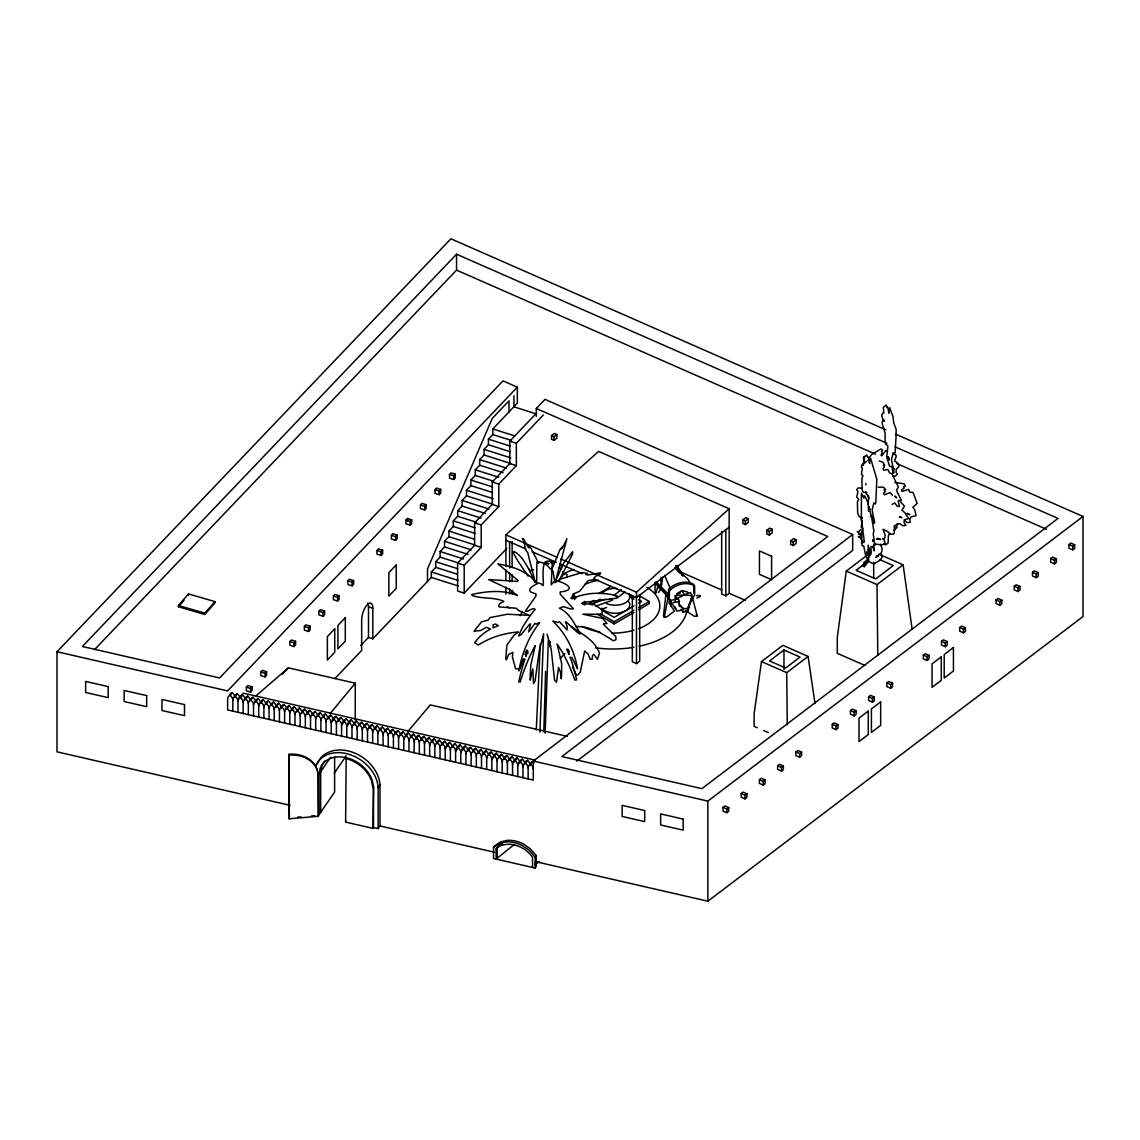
<?xml version="1.0" encoding="UTF-8"?>
<svg xmlns="http://www.w3.org/2000/svg" width="1140" height="1140" viewBox="0 0 1140 1140"><rect width="100%" height="100%" fill="white"/><g stroke="black" fill="none" stroke-linecap="round" stroke-linejoin="round"><path stroke-width="1.5" d="M346.19 757.673L345.605 822.111L372.937 828.381L373.507 827.54L373.507 786.914L372.267 780.501A29.412 22.316 34.6 0 0 346.19 757.673A29.412 22.316 34.6 0 0 320.112 768.517L318.858 774.373L318.858 815L320.682 812.35L320.682 771.723L321.936 765.881A29.412 22.316 34.5 0 1 324.815 761.021M535.116 868.039L535.116 857.081L536.199 855.513L530.271 848.73L523.246 843.942A27.203 20.634 34.5 0 0 507.571 840.337L500.546 841.904L494.618 845.966L493.534 847.533L493.534 858.491L535.116 868.039L536.199 866.471L536.199 855.513M677.288 599.341L675.265 595.65L684.527 594.938L692.123 595.65L691.61 596.861M545.134 733.177L548.326 640.181L550.492 642.319M861.954 542.783L862.125 540.716L862.909 542.341L862.952 541.286L863.393 542.526L864.362 541.899L861.341 518.429L861.441 493.193L863.878 498.166L864.02 495.943L864.847 496.028L868.224 503.068L868.566 511.247L870.034 511.347L871.53 516.591L873.881 531.026L873.197 534.005L874.993 545.162L873.81 544.535L874.266 550.876L872.585 546.317L871.587 547.1L871.145 546.416L870.931 554.382L868.124 545.105L868.723 560.695L865.688 555.821L863.721 545.932L862.182 545.704L861.512 541.928L861.954 542.783L861.712 531.497L862.752 528.461L861.227 527.15L862.168 520.766L861.156 519.84L862.196 517.218M543.823 731.794L545.59 671.546M539.933 732.08L543.581 633.712L539.263 650.812L535.045 681.207L533.491 683.487L532.836 668.866L530.243 680.167L530.186 676.248L530.755 665.204L535.23 645.611A77.164 21.874 -75.5 0 0 520.125 682.019L518.814 682.005A51.314 14.535 -75.5 0 1 524.97 659.077L523.531 659.618L518.8 670.904C522.02 653.534 528.632 636.647 539.705 622.611L535.757 624.207L534.945 623.338L528.718 631.945L530.471 623.851L529.601 624.293L521.208 634.581L518.686 635.963C522.049 626.459 529.615 615.999 535.216 609.259L532.793 608.689L527.321 611.297L525.255 611.24L535.928 596.106L536.014 593.969L530.67 592.03C526.609 588.497 535.871 584.336 538.778 583.01L541.628 584.107C545.946 592.016 540.075 565.355 545.59 562.761L547.613 563.003L548.312 564.385L548.725 563.417M536.27 729.885L540.317 643.943M566.765 577.681L566.951 574.375L563.972 573.634L559.469 579.932L572.551 554.026L572.608 551.746L563.716 562.946L555.494 581.229L566.922 538.736L562.305 548.112L561.436 548.953L562.148 546.943L560.139 549.238L551.29 570.712M860.828 539.291L860.914 538.294L858.349 536.57L859.945 536.755L860.629 534.389M863.393 465.12L864.319 459.819L863.322 457.724L864.362 456.299M691.039 598.628L687.904 611.14L682.846 612.109L683.273 608.489L679.483 604.599L678.186 601.521M687.904 611.14L689.586 602.661M870.989 552.316L846.265 571.083L837.287 637.403L837.287 653.32L864.818 665.418M666.33 595.878L666.017 593.156L663.48 615.914L664.321 617.367L666.843 616.882L674.424 611.083L669.38 603.345L669.836 600.096M814.972 703.565L808.118 656.441L782.881 645.354L761.477 661.585L754.124 713.825L754.124 726.365L757.288 727.748M661.214 587.072L662.739 576.997M664.321 617.367L668.425 595.365M696.326 595.678C703.808 594.795 699.433 597.089 696.868 598.044M691.011 598.985L691.809 596.505M897.351 523.502L895.256 529.487L893.917 530.528M550.734 645.582L550.292 647.064L549.28 641.649M523.388 658.806L519.783 668.938L515.579 668.738L512.373 656.783L512.943 652.379L508.625 654.517L506.374 659.889L505.79 658.82L506.93 645.083L513.926 635.393L518.273 632.016A77.164 61.56 3.7 0 0 478.33 645.041L474.668 642.846A51.314 40.926 3.7 0 1 490.514 629.081L486.509 627.257L480.738 630.463L474.012 631.232L481.622 621.77L488.091 620.146L489.901 617.624L507.414 614.232L529.43 615.386L518.529 610.513L516.206 608.247L499.377 606.908L498.607 606.01L499.577 603.716L503.809 601.379C493.919 596.761 482.605 599.227 472.445 595.593L471.703 594.481C486.695 591.289 502.854 589.38 517.46 595.536L509.409 589.366L488.604 579.533L517.418 581.414L518.273 580.616L497.995 563.986C512.33 566.267 527.578 571.168 536.655 583.153L536.869 562.006C542.013 561.478 547.314 564.5 550.078 568.789L551.147 568.433L553.142 571.653L554.809 582.74M525.084 654.274L526.751 649.871M520.196 615.728L522.32 611.524M544.264 563.844L545.333 561.778L545.818 562.747L546.872 561.308L549.651 560.937L552.23 563.587L551.233 584.792L553.342 582.298L557.317 581.015C566.11 583.096 577.439 590.064 560.21 591.959L560.153 594.111L573.477 608.789L570.655 608.974L563.417 606.651L559.412 608.176C569.872 612.907 574.532 624.421 580.459 633.413L580.061 634.096L577.139 632.159L566.523 622.241L565.369 621.856L567.193 626.615L567.122 629.921L559.327 621.585L558.144 622.511L552.886 621.115C566.181 633.883 574.517 650.855 577.51 668.753L571.981 657.609L570.043 657.139A51.314 19.964 74.3 0 1 576.598 679.967L574.817 680.053A77.164 30.025 74.3 0 0 557.147 644.1L561.678 663.665L561.578 674.795L561.179 678.77L560.41 672.101L558.543 667.484L556.491 682.304L554.553 680.081L551.247 649.601L547.1 634.125M687.819 607.706L694.645 594.653L694.645 585.946A19.309 14.963 -29.9 0 0 669.365 590.805L669.38 603.345M512.131 592.643L512.829 591.404M862.424 465.063L863.621 462.954L864.519 463.125L864.035 457.397L866.756 454.96L867.611 457.539L868.324 456.983L869.649 463.495L869.592 457.995L870.76 458.75L876.831 479.37L875.834 502.441L875.278 504.051L873.824 502.811L872.114 509.965L874.665 522.776L873.924 522.206L873.91 523.16L872.513 516.463L870.319 516.477M564.813 653.462L560.267 658.535M658.45 592.558L660.972 588.796M576.826 761.178L852.663 550.421L852.663 534.503L545.02 399.356L536.299 408.462L827.726 536.484L533.292 761.05L533.292 780.073L227.615 709.935L227.615 698.948A6.398 4.859 34.5 0 1 230.223 695.357L232.104 692.564A6.398 4.859 34.5 0 1 234.712 696.968A6.398 4.859 34.5 0 1 237.305 693.79A6.398 4.859 34.5 0 1 239.913 698.564A6.398 4.859 34.5 0 1 242.492 694.972A6.398 4.859 34.5 0 1 245.1 699.76A6.398 4.859 34.5 0 1 247.665 696.155A6.398 4.859 34.5 0 1 250.244 700.53A6.398 4.859 34.5 0 1 252.852 697.352M237.291 693.761L235.382 696.526A6.398 4.859 34.5 0 1 238.018 701.328L237.975 712.315M242.478 694.944L240.569 697.709A6.398 4.859 34.5 0 0 237.946 701.314M243.162 713.498L243.162 702.511A6.398 4.859 34.5 0 1 245.77 698.934L247.651 696.141M248.335 714.68L248.335 703.708A6.398 4.859 34.5 0 1 250.942 700.117L252.838 697.324A6.398 4.859 34.5 0 1 255.46 702.14A6.398 4.859 34.5 0 1 258.039 698.535M253.522 715.877L253.522 704.891A6.398 4.859 34.5 0 1 256.13 701.299L258.011 698.521M258.709 717.06L258.709 706.087A6.398 4.859 34.5 0 1 261.317 702.497L263.197 699.703A6.398 4.859 34.5 0 1 265.82 704.52A6.398 4.859 34.5 0 1 268.399 700.915A6.398 4.859 34.5 0 1 270.978 705.289M268.385 700.886L266.475 703.665A6.398 4.859 34.5 0 1 269.097 708.467L269.068 719.44M269.026 708.453A6.398 4.859 34.5 0 1 271.676 704.876L273.557 702.083A6.398 4.859 34.5 0 1 276.193 706.885M274.213 709.636A6.398 4.859 34.5 0 1 276.849 706.059L278.744 703.266A6.398 4.859 34.5 0 1 281.366 708.082M286.553 709.265A6.398 4.859 34.5 0 0 283.903 704.477L282.022 707.228A6.398 4.859 34.5 0 1 284.644 712.03L284.615 723.002M284.572 712.016A6.398 4.859 34.5 0 1 287.209 708.439L289.104 705.646A6.398 4.859 34.5 0 1 291.726 710.462M296.913 711.645A6.398 4.859 34.5 0 0 294.262 706.857L292.382 709.607A6.398 4.859 34.5 0 1 295.004 714.409L294.975 725.382M297.554 710.79L299.464 708.026A6.398 4.859 34.5 0 1 302.086 712.842A6.398 4.859 34.5 0 1 304.665 709.237A6.398 4.859 34.5 0 1 307.273 714.025M300.148 726.579L300.148 715.592A6.398 4.859 34.5 0 1 302.756 712.001L304.651 709.222M305.335 727.762L305.335 716.789A6.398 4.859 34.5 0 1 307.942 713.198L309.823 710.405A6.398 4.859 34.5 0 1 312.46 715.222A6.398 4.859 34.5 0 1 315.025 711.616M313.101 714.367L315.011 711.588A6.398 4.859 34.5 0 1 317.632 716.404A6.398 4.859 34.5 0 1 320.212 712.814L318.288 715.549A6.398 4.859 34.5 0 0 315.652 719.155L315.695 730.142M320.882 731.339L320.882 720.352A6.398 4.859 34.5 0 1 323.489 716.761L325.37 713.968A6.398 4.859 34.5 0 1 327.992 718.784A6.398 4.859 34.5 0 1 330.572 715.193A6.398 4.859 34.5 0 1 333.179 719.967L331.241 722.731L331.241 733.704M328.648 717.929L330.557 715.165M331.198 722.717A6.398 4.859 34.5 0 1 333.849 719.141L335.73 716.347A6.398 4.859 34.5 0 1 338.366 721.164M336.386 723.914A6.398 4.859 34.5 0 1 339.022 720.323L340.917 717.545A6.398 4.859 34.5 0 1 343.539 722.347M344.195 721.492L346.09 718.727A6.398 4.859 34.5 0 1 348.726 723.544L346.788 726.294L346.788 737.281M341.601 736.084L341.601 725.111A6.398 4.859 34.5 0 1 344.209 721.52A6.398 4.859 34.5 0 1 346.817 726.308A6.398 4.859 34.5 0 1 349.396 722.703L351.277 719.924A6.398 4.859 34.5 0 1 353.899 724.726M364.259 727.106A6.398 4.859 34.5 0 0 361.622 722.318A6.398 4.859 34.5 0 0 359.043 725.496A6.398 4.859 34.5 0 0 356.435 721.121L354.554 723.872A6.398 4.859 34.5 0 1 357.176 728.688L357.148 739.66M361.637 722.29L359.741 725.054A6.398 4.859 34.5 0 0 357.105 728.659M362.32 740.843L362.32 729.871A6.398 4.859 34.5 0 1 364.928 726.28L366.824 723.487A6.398 4.859 34.5 0 1 369.445 728.289A6.398 4.859 34.5 0 1 372.011 724.698M367.507 742.04L367.507 731.053A6.398 4.859 34.5 0 1 370.115 727.462L371.996 724.67A6.398 4.859 34.5 0 1 374.59 729.073A6.398 4.859 34.5 0 1 377.197 725.881L375.274 728.631A6.398 4.859 34.5 0 0 372.652 732.236L372.68 743.223M377.839 733.419A6.398 4.859 34.5 0 1 380.475 729.842L382.356 727.049A6.398 4.859 34.5 0 1 384.964 731.452A6.398 4.859 34.5 0 1 387.557 728.26M383.054 745.603L383.054 734.616A6.398 4.859 34.5 0 1 385.662 731.025L387.543 728.246A6.398 4.859 34.5 0 1 390.165 733.048A6.398 4.859 34.5 0 1 392.744 729.457A6.398 4.859 34.5 0 1 395.252 733.405M388.199 735.799A6.398 4.859 34.5 0 1 390.835 732.222L392.73 729.429M393.371 736.996A6.398 4.859 34.5 0 1 396.022 733.405L397.903 730.612A6.398 4.859 34.5 0 1 400.539 735.428M398.587 749.165L398.587 738.193A6.398 4.859 34.5 0 1 401.195 734.602L403.09 731.809A6.398 4.859 34.5 0 1 405.712 736.625M403.774 750.362L403.774 739.375A6.398 4.859 34.5 0 1 406.382 735.785L408.262 732.991A6.398 4.859 34.5 0 1 410.856 737.395A6.398 4.859 34.5 0 1 413.464 734.217A6.398 4.859 34.5 0 1 416.072 738.991M413.45 734.189L411.54 736.953A6.398 4.859 34.5 0 1 414.176 741.755L414.134 752.728M418.636 735.371L416.727 738.136A6.398 4.859 34.5 0 0 414.105 741.741M419.32 753.925L419.32 742.938A6.398 4.859 34.5 0 1 421.928 739.361L423.809 736.568A6.398 4.859 34.5 0 1 426.445 741.37A6.398 4.859 34.5 0 1 429.011 737.779A6.398 4.859 34.5 0 1 431.519 741.727M424.493 755.107L424.493 744.135A6.398 4.859 34.5 0 1 427.101 740.544L428.996 737.751M429.68 756.305L429.68 745.318A6.398 4.859 34.5 0 1 432.288 741.727L434.169 738.948M434.867 757.487L434.867 746.515A6.398 4.859 34.5 0 1 437.461 742.924L439.356 740.131A6.398 4.859 34.5 0 0 436.734 743.736A6.398 4.859 34.5 0 0 434.155 738.962M440.04 758.684L440.04 747.698A6.398 4.859 34.5 0 1 442.648 744.106L444.543 741.314A6.398 4.859 34.5 0 1 447.165 746.13L445.227 748.894L445.227 759.867M445.184 748.88A6.398 4.859 34.5 0 1 447.835 745.303L449.716 742.51M450.371 750.063A6.398 4.859 34.5 0 1 453.007 746.486L454.903 743.693A6.398 4.859 34.5 0 1 457.525 748.51M455.587 762.247L455.587 751.26L457.496 748.495A6.398 4.859 34.5 0 1 460.09 744.919A6.398 4.859 34.5 0 1 462.712 749.693M455.544 751.26A6.398 4.859 34.5 0 1 458.195 747.683L460.076 744.89M460.76 763.43L460.76 752.457A6.398 4.859 34.5 0 1 463.367 748.866L465.262 746.073M465.947 764.627L465.947 753.64A6.398 4.859 34.5 0 1 468.554 750.049L470.435 747.27A6.398 4.859 34.5 0 1 473.043 751.659A6.398 4.859 34.5 0 1 475.636 748.481A6.398 4.859 34.5 0 1 478.244 753.269A6.398 4.859 34.5 0 1 480.824 749.664A6.398 4.859 34.5 0 1 483.431 754.452M475.622 748.453L473.713 751.217A6.398 4.859 34.5 0 1 476.349 756.034L476.306 767.006M480.809 749.65L478.9 752.414A6.398 4.859 34.5 0 0 476.278 756.019M481.493 768.189L481.493 757.216A6.398 4.859 34.5 0 1 484.101 753.625L485.982 750.832A6.398 4.859 34.5 0 1 488.576 755.222A6.398 4.859 34.5 0 1 491.183 752.044M493.791 756.832A6.398 4.859 34.5 0 0 491.155 752.044L489.26 754.78A6.398 4.859 34.5 0 1 491.896 759.596A6.398 4.859 34.5 0 1 494.461 756.005L496.342 753.212A6.398 4.859 34.5 0 0 493.72 756.818L491.853 759.596L491.853 770.569M497.04 771.766L497.04 760.779A6.398 4.859 34.5 0 1 499.648 757.188L501.529 754.395A6.398 4.859 34.5 0 1 504.151 759.212A6.398 4.859 34.5 0 1 506.73 755.606A6.398 4.859 34.5 0 1 509.309 759.981A6.398 4.859 34.5 0 1 511.903 756.803A6.398 4.859 34.5 0 1 514.51 761.591M504.806 758.356L506.716 755.592M507.357 763.144A6.398 4.859 34.5 0 1 510.007 759.568L511.889 756.775M512.544 764.341A6.398 4.859 34.5 0 1 515.18 760.75L517.076 757.972A6.398 4.859 34.5 0 1 519.697 762.774M520.353 761.919L522.248 759.154A6.398 4.859 34.5 0 1 524.842 763.558M522.947 777.708L522.947 766.721A6.398 4.859 34.5 0 1 525.54 763.13L527.435 760.337A6.398 4.859 34.5 0 1 530.057 765.154M533.99 763.016A6.398 4.859 34.5 0 0 532.594 761.548L530.713 764.299A6.398 4.859 34.5 0 1 533.335 769.115M496.114 848.944L499.42 845.51L496.114 848.944L496.114 859.076L514.126 844.598M498.351 847.077L502.07 844.085M535.116 863.379L536.199 861.812L707.855 901.213L1083 616.569L1083 516.463L895.655 434.169M318.858 774.373L330.643 757.274M334.234 773.205L346.246 755.763M320.682 812.35L334.618 792.115L334.618 756.789M345.605 822.111L346.19 821.27M372.937 828.381L373.507 786.914M373.507 827.54L378.152 828.609L378.152 787.626L379.976 784.976A34.442 26.134 34.5 0 0 352.06 752.072A34.442 26.134 34.5 0 0 317.462 763.629M378.152 828.609L379.976 825.959L379.976 784.976M677.26 599.155L678.3 599.384M330.301 713.412L355.253 683.202L288.349 667.855L255.431 696.312M407.835 731.552L430.264 704.891L567.364 736.369M178.396 605.454L188.542 593.911L214.918 601.635L214.918 602.918L204.787 614.46L178.396 606.736L178.396 605.454L204.787 613.178L214.918 601.635M178.396 606.736L184.024 600.324M860.586 529.445L858.876 531.739L857.337 531.497L859.175 533.292L858.662 534.275L862.011 532.95M290.13 805.339L57 751.844L57 651.738L450.913 238.787L885.88 429.866M886.863 443.246L456.556 254.206L82.365 646.494L219.593 677.972L502.982 380.888L517.318 387.187L517.318 403.104L492.851 428.953L492.851 434.568L488.447 439.171L488.447 444.785L484.058 449.388L484.058 454.988L479.669 459.605L479.669 465.205L475.266 469.808L475.266 475.423L470.877 480.026L470.877 485.64L466.488 490.243L466.488 495.857L462.099 500.46L462.099 506.06L457.696 510.677L457.696 516.278L453.307 520.88L453.307 526.495L448.918 531.097L448.918 536.712L444.514 541.315L444.514 546.915L440.126 551.532L440.126 557.132L435.736 561.735L435.736 567.35L431.333 571.952L431.333 577.424L458.123 585.946M94.634 649.543L456.556 270.123L456.556 254.206M517.318 387.187L227.615 690.897L57 651.738M246.383 687.149L247.893 685.553L252.068 686.893L252.068 690.555L250.558 692.137L246.383 690.812L246.383 687.149L250.558 688.475L252.068 686.893M260.875 671.959L262.399 670.377L266.575 671.702L266.575 675.365L265.064 676.946L260.875 675.621L260.875 671.959L265.064 673.284L266.575 671.702M289.888 641.578L291.413 639.996L295.588 641.321L295.588 644.984L294.063 646.58L289.888 645.24L289.888 641.578L294.063 642.917L295.588 641.321M304.38 626.473L305.891 624.877L310.08 626.216L310.08 629.864L308.555 631.46L304.38 630.135L304.38 626.473L308.555 627.798L310.08 626.216M318.915 611.225L320.44 609.644L324.615 610.969L324.615 614.631L323.09 616.213L318.915 614.888L318.915 611.225L323.09 612.551L324.615 610.969M333.421 596.035L334.946 594.453L339.121 595.778L339.121 599.441L337.597 601.022L333.421 599.697L333.421 596.035L337.597 597.374L339.121 595.778M347.928 580.844L349.453 579.263L353.628 580.588L353.628 584.25L352.103 585.832L347.928 584.507L347.928 580.844L352.103 582.184L353.628 580.588M376.941 550.478L378.452 548.882L382.627 550.207L382.627 553.869L381.116 555.465L376.941 554.125L376.941 550.478L381.116 551.803L382.627 550.207M391.419 535.358L392.944 533.762L397.119 535.102L397.119 538.764L395.594 540.346L391.419 539.02L391.419 535.358L395.594 536.683L397.119 535.102M405.968 520.111L407.479 518.529L411.668 519.854L411.668 523.517L410.144 525.098L405.968 523.773L405.968 520.111L410.144 521.45L411.668 519.854M420.475 504.92L421.985 503.339L426.161 504.664L426.161 508.326L424.65 509.922L420.475 508.582L420.475 504.92L424.65 506.26L426.161 504.664M435.01 489.687L436.534 488.091L440.71 489.416L440.71 493.078L439.185 494.675L435.01 493.335L435.01 489.687L439.185 491.012L440.71 489.416M449.516 474.497L451.041 472.901L455.216 474.226L455.216 477.888L453.692 479.484L449.516 478.159L449.516 474.497L453.692 475.822L455.216 474.226M238.659 698.35L243.575 693.206L535.087 760.138M282.307 674.196L288.349 667.855M506.816 548.44L464.194 593.114L457.625 591.019L457.625 563.117L474.639 545.276L474.639 522.847L492.224 504.422L492.224 481.992L509.794 463.567L509.794 441.18L536.669 413.008M464.194 593.114L464.194 565.212L481.208 547.371L481.208 524.942L498.779 506.516L498.779 484.087L516.349 465.661L516.349 443.275L543.295 415.031M360.696 645.582L368.491 637.417L368.491 606.908A11.543 4.546 -72.4 0 0 367.75 602.975M334.79 678.642L361.665 650.47L361.665 619.961A11.543 4.546 -72.4 0 1 367.237 604.684A11.543 4.546 -72.4 0 1 372.809 608.276L372.809 638.785L368.491 637.417M372.809 638.785L431.547 577.211M894.928 529.145L897.265 527.008M505.889 566.267L505.889 534.845L598.586 451.383L729.173 508.739L729.173 593.284L725.824 595.821L721.677 593.997L721.677 531.411M632.33 595.736L632.33 661.798L636.476 663.623L636.476 592.202L729.173 508.739M493.534 847.533L499.463 843.472L506.488 841.904A27.203 20.634 34.5 0 1 522.177 845.51L529.202 850.298L535.116 857.081M621.314 589.622L614.432 595.066L618.193 597.26L625.076 591.817M889.913 533.278L888.388 535.629L888.131 542.968L885.752 544.863L883.742 543.709M852.663 534.503L561.892 756.533L701.87 788.652L1058.02 518.429L895.014 446.823M499.976 845.253L497.197 847.376L497.197 857.522M535.03 864.804L539.277 861.555M551.504 435.608L554.396 433.428L556.904 434.525L556.904 438.188L554.011 440.382L551.504 439.271L551.504 435.608L554.011 436.72L556.904 434.525M729.173 527.221L636.476 597.559L593.57 578.707M742.881 519.826L745.76 517.631L748.268 518.728L748.268 522.391L745.375 524.585L742.881 523.488L742.881 519.826L745.375 520.923L748.268 518.728M766.793 530.328L769.671 528.134L772.179 529.231L772.179 532.893L769.286 535.087L766.793 533.99L766.793 530.328L769.286 531.425L772.179 529.231M790.69 540.83L793.582 538.636L796.091 539.733L796.091 543.395L793.198 545.59L790.69 544.493L790.69 540.83L793.198 541.928L796.091 539.733M636.476 663.623L639.683 661.186L639.683 595.123M868.281 561.065L856.097 570.314L875.705 578.921L893.304 565.568L879.724 559.597M783.978 650L769.543 660.958L785.617 668.026L800.052 657.068L783.978 650L783.978 669.408M877.772 655.187L877.031 584.592L903.136 564.799L878.84 554.125M787.284 724.926L786.714 672.671L808.118 656.441M533.292 761.05L707.855 801.106L1083 516.463M777.665 765.738L779.575 764.299L783.38 765.966L783.38 769.614L781.47 771.068L777.665 769.4L777.665 765.738L781.47 767.405L783.38 765.966M795.863 751.93L797.772 750.49L801.562 752.158L801.562 755.82L799.653 757.259L795.863 755.592L795.863 751.93L799.653 753.597L801.562 752.158M832.243 724.327L834.152 722.888L837.943 724.555L837.943 728.218L836.048 729.657L832.243 727.99L832.243 724.327L836.048 725.995L837.943 724.555M850.44 710.534L852.335 709.08L856.14 710.747L856.14 714.409L854.231 715.849L850.44 714.182L850.44 710.534L854.231 712.201L856.14 710.747M868.609 696.797L870.518 695.357L874.309 697.024L874.309 700.687L872.399 702.126L868.609 700.459L868.609 696.797L872.399 698.464L874.309 697.024M886.849 682.946L888.758 681.506L892.549 683.173L892.549 686.822L890.639 688.275L886.849 686.608L886.849 682.946L890.639 684.613L892.549 683.173M923.315 655.144L925.224 653.69L929.015 655.357L929.015 659.02L927.105 660.459L923.315 658.792L923.315 655.144L927.105 656.811L929.015 655.357M941.512 641.336L943.407 639.882L947.212 641.549L947.212 645.212L945.302 646.665L941.512 644.998L941.512 641.336L945.302 643.003L947.212 641.549M959.695 627.527L961.604 626.088L965.395 627.755L965.395 631.418L963.5 632.857L959.695 631.19L959.695 627.527L963.5 629.195L965.395 627.755M996.075 599.925L997.985 598.486L1001.789 600.153L1001.789 603.801L999.88 605.255L996.075 603.587L996.075 599.925L999.88 601.592L1001.789 600.153M1014.258 586.202L1016.168 584.749L1019.958 586.416L1019.958 590.078L1018.048 591.532L1014.258 589.865L1014.258 586.202L1018.048 587.87L1019.958 586.416M1032.498 572.351L1034.408 570.898L1038.198 572.565L1038.198 576.227L1036.289 577.667L1032.498 575.999L1032.498 572.351L1036.289 574.019L1038.198 572.565M1050.681 558.543L1052.591 557.09L1056.381 558.757L1056.381 562.419L1054.486 563.872L1050.681 562.205L1050.681 558.543L1054.486 560.21L1056.381 558.757M1068.964 544.535L1070.873 543.096L1074.664 544.763L1074.664 548.411L1072.754 549.865L1068.964 548.197L1068.964 544.535L1072.754 546.202L1074.664 544.763M723.017 807.348L724.926 805.909L728.716 807.576L728.716 811.238L726.807 812.678L723.017 811.01L723.017 807.348L726.807 809.015L728.716 807.576M741.2 793.554L743.109 792.101L746.899 793.768L746.899 797.43L745.004 798.869L741.2 797.202L741.2 793.554L745.004 795.221L746.899 793.768M759.397 779.746L761.306 778.292L765.097 779.96L765.097 783.622L763.187 785.075L759.397 783.408L759.397 779.746L763.187 781.413L765.097 779.96M866.443 461.486L862.381 464.379L861.341 466.987L862.353 467.927L861.413 474.311L862.937 475.622L861.897 478.643L862.139 489.944L863.308 492.28L867.013 492.637M677.801 595.166L676.961 593.698L682.005 590.548L687.064 591.76L687.904 593.213L690.441 592.729L692.123 595.65M556.12 581.942L561.336 578.75L582.098 572.551L587.57 573.505L585.718 574.418L588.055 574.973L600.395 572.836L600.638 573.662L595.351 576.427L593.712 579.006L594.481 579.676L588.169 580.545L579.704 591.261L574.332 593.47L570.997 598.315L572.038 598.785C586.174 592.244 601.977 591.86 616.94 595.878L616.911 598.158L584.948 602.248L581.999 603.559L594.154 604.428L602.49 610.157L601.877 614.346L582.754 614.175L602.59 618.422L607.007 623.537L603.815 623.58L603.53 624.421L615.814 636.619L616.042 639.64L613.349 640.794C602.034 633.455 589.765 625.889 575.7 626.615M585.019 601.407L581.97 603.16L585.034 604.941M598.757 593.484L610.955 586.43M594.097 600.509L589.494 603.16L592.586 604.941M591.033 604.457L600.21 599.155M634.039 605.896L614.132 617.381L601.82 610.27M638.628 603.245L641.692 601.478L638.614 599.697M600.353 613.776L614.132 621.742L633.968 610.285M638.543 607.649L649.216 601.478L649.216 603.659L638.543 609.815M597.289 614.189L614.132 623.908L633.968 612.465M688.318 607.52L686.209 608.731L683.273 608.489M676.946 598.571L687.904 593.213M892.078 504.365L894.815 502.997L897.08 506.018L899.417 506.588L898.163 500.503L901.398 500.446L896.496 490.328L898.348 486.951L891.95 473.87L889.571 472.872L887.861 469.495L883.842 470.236L882.973 468.683L884.269 467.03L883.415 465.163L884.64 465.376L882.887 462.27L879.197 460.988M590.306 604.514L605.312 599.198M595.764 606.11L612.422 600.196L609.9 598.742M601.592 609.273L606.594 607.492M501.001 845.652C512.544 841.377 525.825 847.562 532.537 857.294L532.537 867.44M673.384 602.647L679.554 601.45L678.614 599.64M533.577 569.715L530.043 570.997L529.373 569.131M867.797 460.517L869.036 460.261L869.435 457.482L871.687 454.49L880.921 448.932L882.659 450.029L881.434 451.241L882.289 452.11L880.992 455.259L881.876 455.801L885.88 450.428L887.59 451.839M676.961 593.698L680.324 593.057M669.565 600.524L677.502 598.999M682.005 610.128L676.961 611.097L668.524 598.044L668.524 589.351A19.309 14.963 -29.9 0 1 693.804 584.492L693.804 593.199M692.55 597.887L697.181 615.928L694.645 616.412L685.382 610.598M878.313 487.222L883.357 487.136L885.737 489.616L884.056 489.858L885.224 491.397L883.457 493.534L884.654 494.76L890.14 492.551L892.463 495.301M297.611 817.138L301.046 816.853M311.305 815.984L314.726 815.698M289.289 818.762L318.388 816.297L318.388 775.67L316.82 768.759A29.412 23.755 -14.2 0 0 289.061 754.267L289.289 818.762L289.061 754.267M571.938 626.43L570.869 626.373C581.628 633.954 594.638 639.725 599.469 653.149L597.446 659.39L593.783 654.189L592.401 655.87L592.316 659.162L590.149 659.276L588.112 654.132L584.692 650.911L580.303 671.873L578.308 674.68L576.94 675.065L575.344 673.213L572.536 667.085M862.467 488.205L858.035 487.963L856.625 489.758L857.993 491.482L856.71 497.126L858.79 499.648L857.365 501.857L857.693 513.342L859.289 516.591L861.826 518.244M873.924 543.88L881.434 544.892L885.21 543.98L884.17 539.676L882.56 538.75L884.654 538.18L885.224 535.13L883.001 529.316L887.462 531.454L890.198 534.176L893.475 534.176L894.33 533.078L894.273 525.868L899.645 523.502L902.738 525.697L905.93 525.412L904.077 522.548L904.219 519.783L908.637 518.543L904.946 512.801L901.925 510.221L904.462 506.174L900.286 501.486M892.834 475.893L895.1 476.292L897.451 474.169L896.097 472.373L896.183 469.538L899.417 465.747L896.724 462.128L894.515 461.301L896.368 455.772L893.318 453.506M379.976 825.959L494.618 852.278M894.8 482.448L904.063 483.816L905.402 486.338L903.607 486.509L904.12 488.077L901.412 490.115L902.082 491.368L908.58 489.416L909.748 492.209L912.998 492.466L917.187 503.381L912.855 507.286L914.793 509.936L916.033 515.736L911.031 516.776L909.692 519.498L910.319 522.391L906.97 522.533L904.775 520.268M535.715 413.749L513.955 406.823L513.955 395.666M492.851 428.953L514.596 435.879M492.851 434.568L511.261 440.425M509.794 441.18L516.349 443.275M488.447 439.171L510.207 446.096M488.447 444.785L510.207 451.697M484.058 449.388L510.834 457.895M484.058 454.988L510.834 463.51M509.794 463.567L516.349 465.661M479.669 459.605L506.445 468.113M479.669 465.205L503.096 472.658M475.266 469.808L498.707 477.261M475.266 475.423L493.677 481.28M492.224 481.992L498.779 484.087M470.877 480.026L492.637 486.951M470.877 485.64L492.637 492.551M466.488 490.243L493.264 498.75M466.488 495.857L493.264 504.365M492.224 504.422L498.779 506.516M462.099 500.46L488.875 508.967M462.099 506.06L485.526 513.513M457.696 510.677L481.123 518.116M457.696 516.278L476.107 522.134M474.639 522.847L481.208 524.942M453.307 520.88L475.067 527.806M453.307 526.495L475.067 533.406M448.918 531.097L474.012 539.077M448.918 536.712L474.012 544.692M474.639 545.276L481.208 547.371M444.514 541.315L471.29 549.822M444.514 546.915L467.956 554.368M440.126 551.532L463.553 558.971M440.126 557.132L458.536 562.989M457.625 563.117L464.194 565.212M435.736 561.735L457.496 568.661M435.736 567.35L457.496 574.261M431.333 571.952L458.123 580.474M368.491 606.908L372.809 608.276M558.985 567.934L560.923 568.632M456.556 270.123L875.463 454.147M896.653 463.453L1046.606 529.331M846.265 571.083L877.031 584.592M679.811 571.596L721.791 590.05M729.173 593.284L745.403 600.409M505.889 534.845L557.474 557.503M560.709 558.928L636.476 592.202M505.889 540.189L525.754 548.924M532.223 551.76L556.434 562.391M559.669 563.816L582.269 573.748M761.477 661.585L786.714 672.671M507.129 606.793L509.609 607.891M763.601 730.526L768.346 732.607M660.972 588.753L657.595 587.257L655.913 593.042L655.072 591.589L655.072 582.882M638.5 595.294L649.216 601.478M629.366 594.368L633.997 597.032M629.366 596.548L633.997 599.212M674.966 567.52L687.919 579.134L689.6 582.055M675.678 568.49L679.597 573.092M656.355 581.87L668.61 594.61M655.258 582.113L668.738 596.135M655.386 583.666L668.866 597.688M528.077 576.085L517.631 560.595L513.613 553.655L513.712 551.361C531.382 558.743 543.709 616.683 527.72 552.587C523.488 548.782 525.839 543.267 522.348 538.565L523.716 539.22L528.062 547.086L529.159 547.884L528.361 545.903L530.912 548.112L538.607 563.231M676.918 565.454L683.33 575.843M677.901 568.433L682.475 575.857M675.578 565.654L678.328 570.1M696.341 614.46L697.181 615.928M682.005 590.548L684.527 594.938M681.164 607.007L680.324 605.554L679.483 606.266L678.528 601.549M681.164 609.188L682.846 612.109M573.221 593.683L575.786 598.286M573.078 594.852L574.788 597.916M573.149 595.451L574.859 598.514M573.007 596.619L574.717 599.683M527.378 652.18L527.991 653.348M867.54 495.287L869.065 498.351M868.124 549.665L870.19 555.023L866.201 560.894L864.091 562.148L863.593 564.899L862.424 565.654L864.305 565.896L864.248 566.936L868.438 561.436L873.824 563.958L879.325 560.638L882.089 557.546L881.334 553.841L880.151 553.841L881.69 552.074L882.089 548.682L880.479 544.165M674.851 606.623L676.12 609.644M664.634 575.273L670.22 588.497M562.846 571.496L563.915 574.688M680.979 571.453L682.247 575.273M865.673 491.611L866.514 494.318L868.594 495.9L868.31 504.735M318.388 775.67L318.16 774.773L318.388 816.297M372.937 787.754L371.683 781.342A29.412 22.316 34.6 0 0 345.605 758.513M903.136 564.799L912.114 629.138M865.83 483.488L865.901 484.913M1072.754 546.202L1072.754 549.865M1054.486 560.21L1054.486 563.872M1036.289 574.019L1036.289 577.667M1018.048 587.87L1018.048 591.532M999.88 601.592L999.88 605.255M963.5 629.195L963.5 632.857M945.302 643.003L945.302 646.665M927.105 656.811L927.105 660.459M890.639 684.613L890.639 688.275M873.696 562.177L873.696 577.866M872.399 698.464L872.399 702.126M854.231 712.201L854.231 715.849M836.048 725.995L836.048 729.657M799.653 753.597L799.653 757.259M793.198 541.928L793.198 545.59M781.47 767.405L781.47 771.068M769.286 531.425L769.286 535.087M763.187 781.413L763.187 785.075M745.375 520.923L745.375 524.585M745.004 795.221L745.004 798.869M726.807 809.015L726.807 812.678M725.824 529.758L725.824 595.821M707.855 801.106L707.855 901.213M675.265 595.65L675.265 602.177M671.061 601.92L671.061 606.266M660.972 577.324L660.972 587.114M614.132 621.742L614.132 623.908M561.478 568.675L561.478 565.198A19.309 14.706 -33.9 0 0 559.726 564.314M554.011 436.72L554.011 440.382M536.299 408.462L536.299 416.299M525.511 763.13A6.398 4.859 34.5 0 1 528.162 767.918L528.119 778.891M515.152 760.75A6.398 4.859 34.5 0 1 517.788 765.539L517.76 776.511M512.572 775.328L512.572 764.341A6.398 4.859 34.5 0 0 509.965 759.553M512.116 541.657L512.116 567.734M512.116 574.688L512.116 581.642M512.116 590.335L512.116 593.812M509.609 541.828L509.609 567.905M509.609 573.121L509.609 581.813M509.609 588.767L509.609 593.983M508.996 412.039L508.996 400.867L492.266 418.394L427.5 568.974L427.5 581.443M507.4 774.131L507.4 763.159A6.398 4.859 34.5 0 0 504.792 758.371A6.398 4.859 34.5 0 0 502.184 761.962L502.213 772.948M505.889 569.744L505.889 580.174M505.889 587.129L505.889 594.082M484.058 753.611A6.398 4.859 34.5 0 1 486.709 758.414L486.666 769.386M468.526 750.049A6.398 4.859 34.5 0 1 471.162 754.837L471.134 765.809M453.692 475.822L453.692 479.484M450.4 761.064L450.4 750.077A6.398 4.859 34.5 0 0 447.792 745.289M439.185 491.012L439.185 494.675M424.65 506.26L424.65 509.922M410.144 521.45L410.144 525.098M406.353 735.785A6.398 4.859 34.5 0 1 408.989 740.573L408.961 751.545M407.479 518.529L407.479 520.966M395.594 536.683L395.594 540.346M393.414 747.982L393.414 736.996A6.398 4.859 34.5 0 0 390.806 732.208M388.227 746.785L388.227 735.813A6.398 4.859 34.5 0 0 385.619 731.025M381.116 551.803L381.116 555.465M377.867 733.433L377.867 744.406M355.253 683.202L355.253 719.939M352.103 582.184L352.103 585.832M349.353 722.703A6.398 4.859 34.5 0 1 352.004 727.491L351.961 738.464M337.597 597.374L337.597 601.022M336.414 734.901L336.414 723.914A6.398 4.859 34.5 0 0 333.806 719.141M326.054 732.521L326.054 721.534A6.398 4.859 34.5 0 1 328.662 717.958A6.398 4.859 34.5 0 1 331.27 722.731M323.09 612.551L323.09 616.213M307.9 713.184A6.398 4.859 34.5 0 1 310.55 717.986L310.507 728.959M308.555 627.798L308.555 631.46M294.063 642.917L294.063 646.58M287.18 708.439A6.398 4.859 34.5 0 1 289.831 713.227L289.788 724.199M276.82 706.059A6.398 4.859 34.5 0 1 279.457 710.847L279.428 721.82M274.241 720.637L274.241 709.65A6.398 4.859 34.5 0 0 271.634 704.862M265.064 673.284L265.064 676.946M263.882 718.257L263.882 707.27A6.398 4.859 34.5 0 1 266.489 703.679M250.558 688.475L250.558 692.137M230.195 695.357A6.398 4.859 34.5 0 1 232.831 700.145L232.802 711.118M204.787 613.178L204.787 614.46M188.542 593.911L188.542 595.194M315.637 766.265A34.442 26.134 34.6 0 1 350.237 754.723A34.442 26.134 34.6 0 1 378.152 787.626M289.289 755.165A29.412 23.755 -14.2 0 1 317.048 769.657M646.85 587.299A46.883 27.075 0 0 1 638.486 628.71M633.954 630.221A46.883 27.075 0 0 1 611.909 633.071M599.811 631.988A46.883 27.075 0 0 1 582.013 626.345M584.549 584.478A46.883 27.075 0 0 1 598.471 580.26M628.61 601.564A14.564 8.408 0 0 1 620.887 612.593A14.564 8.408 0 0 1 601.778 608.147M628.61 593.527A14.564 8.408 0 0 1 624.164 603.43A14.564 8.408 0 0 1 606.423 603.53M601.692 593.655A14.564 8.408 0 0 1 616.968 588.454M687.092 610.171A74.485 43.007 0 0 1 639.084 646.28M634.025 647.249A74.485 43.007 0 0 1 595.493 647.805M562.904 574.175A74.485 43.007 0 0 1 573.819 569.43M551.332 563.245A19.309 14.706 -33.9 0 1 553.57 563.117M543.566 563.716A19.309 14.706 -33.9 0 1 545.818 562.832M550.364 561.821A19.309 14.706 -33.9 0 1 554.781 561.821M528.091 767.904A6.398 4.859 34.5 0 1 530.727 764.327M529.986 765.14A6.398 4.859 34.5 0 1 532.636 761.563M524.842 763.544A6.398 4.859 34.5 0 1 527.449 760.366M522.975 766.736A6.398 4.859 34.5 0 0 520.339 761.933A6.398 4.859 34.5 0 0 517.717 765.524M519.626 762.76A6.398 4.859 34.5 0 1 522.263 759.183M499.605 757.188A6.398 4.859 34.5 0 1 502.255 761.976M501.543 754.423A6.398 4.859 34.5 0 0 498.935 757.601A6.398 4.859 34.5 0 0 496.328 753.227M494.432 755.991A6.398 4.859 34.5 0 1 497.069 760.793M514.439 761.577A6.398 4.859 34.5 0 1 517.09 757.986M486.637 758.385A6.398 4.859 34.5 0 1 489.274 754.808M483.36 754.438A6.398 4.859 34.5 0 1 485.996 750.861M478.886 752.428A6.398 4.859 34.5 0 1 481.522 757.216M463.339 748.866A6.398 4.859 34.5 0 1 465.989 753.654M458.166 747.669A6.398 4.859 34.5 0 1 460.802 752.457L462.669 749.693A6.398 4.859 34.5 0 1 465.277 746.102A6.398 4.859 34.5 0 1 467.885 750.89M467.813 750.875A6.398 4.859 34.5 0 1 470.464 747.284M452.979 746.486A6.398 4.859 34.5 0 1 455.615 751.274M471.091 754.823A6.398 4.859 34.5 0 1 473.741 751.246M442.619 744.106A6.398 4.859 34.5 0 1 445.255 748.894M444.557 741.342A6.398 4.859 34.5 0 0 441.907 744.919A6.398 4.859 34.5 0 0 439.342 740.145M437.432 742.91A6.398 4.859 34.5 0 1 440.083 747.712M447.094 746.116A6.398 4.859 34.5 0 1 449.73 742.539A6.398 4.859 34.5 0 1 452.338 747.313A6.398 4.859 34.5 0 1 454.917 743.722M432.26 741.727A6.398 4.859 34.5 0 1 434.896 746.515M421.886 739.347A6.398 4.859 34.5 0 1 424.536 744.135M421.287 739.375A6.398 4.859 34.5 0 1 423.824 736.582M416.713 738.164A6.398 4.859 34.5 0 1 419.349 742.952M421.259 740.188A6.398 4.859 34.5 0 0 418.608 735.385A6.398 4.859 34.5 0 0 416 738.977M431.747 741.385A6.398 4.859 34.5 0 1 434.197 738.962M427.072 740.53A6.398 4.859 34.5 0 1 429.709 745.332M401.166 734.587A6.398 4.859 34.5 0 1 403.817 739.39M400.468 735.414A6.398 4.859 34.5 0 1 403.104 731.837M395.979 733.405A6.398 4.859 34.5 0 1 398.63 738.193M405.641 736.597A6.398 4.859 34.5 0 1 408.291 733.02M395.38 733.433A6.398 4.859 34.5 0 1 397.917 730.64M408.918 740.558A6.398 4.859 34.5 0 1 411.569 736.981M380.447 729.828A6.398 4.859 34.5 0 1 383.083 734.63M382.385 727.078A6.398 4.859 34.5 0 0 379.734 730.654A6.398 4.859 34.5 0 0 377.169 725.881M375.26 728.645A6.398 4.859 34.5 0 1 377.91 733.433M370.087 727.462A6.398 4.859 34.5 0 1 372.723 732.25M359.713 725.083A6.398 4.859 34.5 0 1 362.363 729.871M351.932 727.477A6.398 4.859 34.5 0 1 354.569 723.9M353.828 724.712A6.398 4.859 34.5 0 1 356.478 721.135M364.9 726.266A6.398 4.859 34.5 0 1 367.536 731.068M364.23 726.693A6.398 4.859 34.5 0 1 366.838 723.515M338.993 720.323A6.398 4.859 34.5 0 1 341.644 725.111L343.511 722.347A6.398 4.859 34.5 0 1 346.118 718.756M338.281 721.15A6.398 4.859 34.5 0 1 340.931 717.559M333.108 719.953A6.398 4.859 34.5 0 1 335.744 716.376M348.683 723.116A6.398 4.859 34.5 0 1 351.291 719.939M318.274 715.564A6.398 4.859 34.5 0 1 320.91 720.366M315.737 719.169A6.398 4.859 34.5 0 0 313.087 714.381A6.398 4.859 34.5 0 0 310.479 717.958M320.169 712.799A6.398 4.859 34.5 0 1 322.791 717.174A6.398 4.859 34.5 0 1 325.385 713.996M323.447 716.761A6.398 4.859 34.5 0 1 326.097 721.549M297.54 710.804A6.398 4.859 34.5 0 1 300.19 715.606M294.932 714.395A6.398 4.859 34.5 0 1 297.583 710.818M296.842 711.631A6.398 4.859 34.5 0 1 299.478 708.054M289.76 713.212A6.398 4.859 34.5 0 1 292.396 709.636M291.655 710.448A6.398 4.859 34.5 0 1 294.305 706.857M307.301 713.227A6.398 4.859 34.5 0 1 309.838 710.434M302.727 712.001A6.398 4.859 34.5 0 1 305.363 716.789M279.386 710.833A6.398 4.859 34.5 0 1 282.036 707.256M276.108 706.871A6.398 4.859 34.5 0 1 278.759 703.295M281.295 708.068A6.398 4.859 34.5 0 1 283.931 704.491M271.035 704.905A6.398 4.859 34.5 0 1 273.572 702.112M286.482 709.251A6.398 4.859 34.5 0 1 289.118 705.674M256.101 701.299A6.398 4.859 34.5 0 1 258.737 706.087M250.914 700.103A6.398 4.859 34.5 0 1 253.565 704.905M257.996 698.535A6.398 4.859 34.5 0 1 260.604 702.91A6.398 4.859 34.5 0 1 263.212 699.732M245.727 698.92A6.398 4.859 34.5 0 1 248.378 703.708M261.274 702.482A6.398 4.859 34.5 0 1 263.924 707.284M232.76 700.131A6.398 4.859 34.5 0 1 235.41 696.554M229.824 694.659A6.398 4.859 34.5 0 1 232.133 692.593M240.554 697.737A6.398 4.859 34.5 0 1 243.191 702.525M896.126 435.366L895.142 452.409L894.601 454.005L893.147 452.78L891.437 459.933L893.489 468.896L893.988 472.744L893.247 472.174L893.219 473.128L891.836 466.431L889.642 466.431L886.706 457.211L887.918 445.868L885.837 444.286L884.996 441.579L885.139 433.457L882.146 423.424L882.83 419.791L881.747 415.031L882.944 412.908L883.842 413.093L883.357 407.365L886.079 404.928L886.92 407.507L887.647 406.952L888.972 413.464L889.642 407.693L892.976 416.57L893.746 422.855L896.154 429.338L896.126 435.366M568.988 651.225L568.96 654.446L566.637 649.287L567.991 649.173L568.988 651.225M526.096 653.163L525.925 656.355L527.934 651.139L526.951 651.082L526.096 653.163M493.307 624.763L493.022 627.827L498.294 625.703L495.558 624.007L493.307 624.763M884.255 421.102L883.529 419.805L884.255 421.102M907.326 513.513L909.577 514.582L907.326 513.513M876.788 556.22C873.083 559.683 881.491 554.61 877.472 555.551L876.788 556.22M334.747 628.853L327.38 636.576L327.38 660.032L334.747 652.308L334.747 628.853M345.292 617.68L337.924 625.404L337.924 648.86L345.292 641.136L345.292 617.68M396.221 564.941L388.854 572.665L388.854 596.12L396.221 588.397L396.221 564.941M888.231 456.727L889.2 459.776L888.231 456.727M868.922 506.773L869.877 509.808L868.922 506.773M868.281 711.089L859.033 718.1L859.033 741.556L868.281 734.545L868.281 711.089M880.664 701.912L871.416 708.938L871.416 732.379L880.664 725.368L880.664 701.912M941.284 656.854L932.035 663.865L932.035 687.306L941.284 680.295L941.284 656.854M953.439 647.548L944.191 654.574L944.191 678.015L953.439 671.004L953.439 647.548M893.033 468.925L892.649 469.766L894.473 468.754L893.033 468.925M877.971 538.479L876.46 538.793L880.693 539.462L877.971 538.479M899.902 516.677L899.375 517.232L901.868 517.645L899.902 516.677M108.172 686.594L85.642 681.435L85.642 692.493L108.172 697.652L108.172 686.594M146.675 695.628L124.146 690.455L124.146 701.528L146.675 706.686L146.675 695.628M184.495 704.606L161.965 699.447L161.965 710.505L184.495 715.664L184.495 704.606M683.159 819.09L660.644 813.917L660.644 824.975L683.159 830.148L683.159 819.09M644.684 810.54L622.155 805.367L622.155 816.425L644.684 821.598L644.684 810.54M895.014 496.242L896.439 497.724L895.014 496.242M771.595 556.235L759.44 550.905L759.44 574.346L771.595 579.69L771.595 556.235M866.785 552.13L867.511 554.268L866.785 552.13M872.656 539.605L873.183 541.4L872.656 539.605"/></g></svg>
